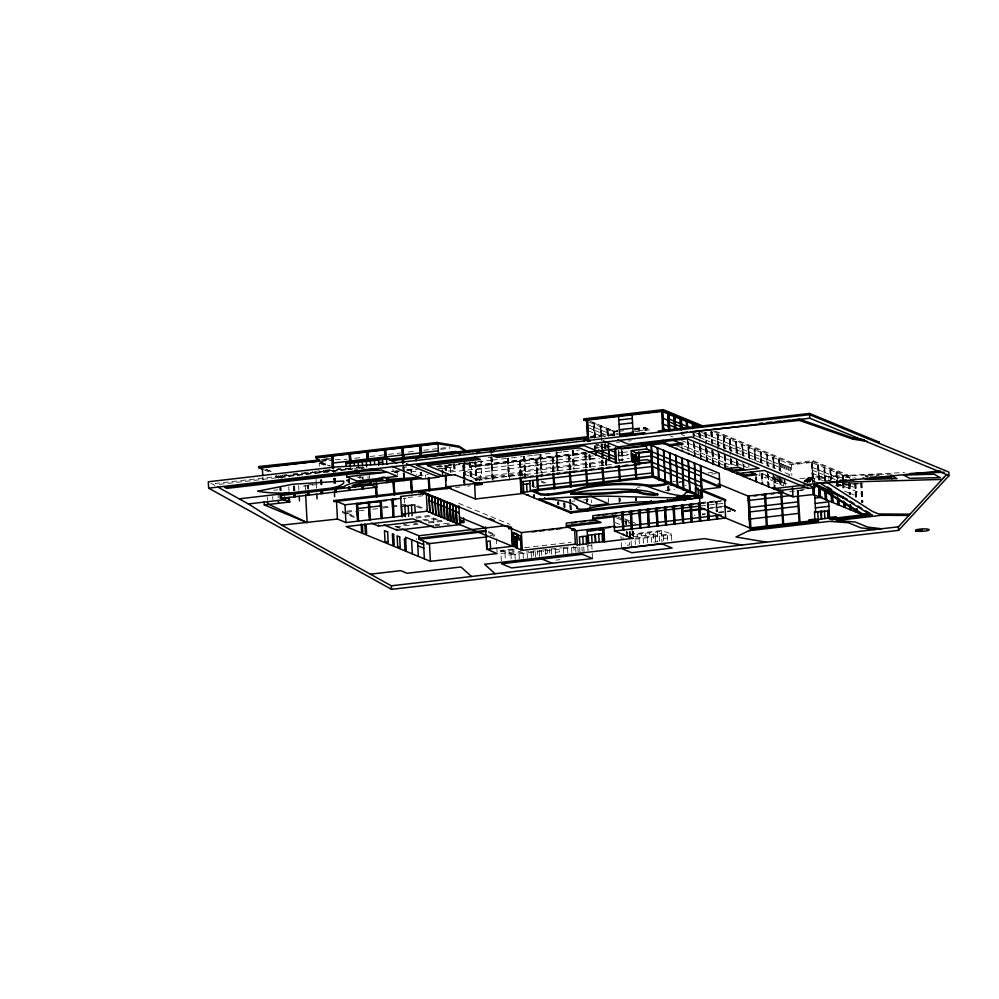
<?xml version="1.0" encoding="UTF-8"?>
<svg xmlns="http://www.w3.org/2000/svg" width="999" height="999" viewBox="0 0 999 999"><rect width="100%" height="100%" fill="white"/><g stroke="black" fill="none" stroke-linecap="round" stroke-linejoin="round"><path stroke-width="0.75" stroke-dasharray="5 3.75" d="M865.596 475.312L867.494 476.098L867.469 477.347L865.571 476.56L865.596 475.312L878.645 474.825M809.128 482.392L814.173 477.023L904.545 472.515M685.302 485.289L686.463 485.152M321.353 459.802L330.369 458.753M321.416 460.876L328.921 460.002M320.654 461.501L331.443 460.239M335.252 459.815L347.115 459.203M354.72 458.279L362.45 457.417M370.055 456.493L387 454.557M388.474 454.345L400.811 452.947M408.416 452.023L416.158 451.161M423.763 450.249L439.173 448.489M440.634 448.276L449.912 447.24M440.734 449.35L449.937 448.276M592.057 422.352L612.949 430.956L617.582 430.419M634.527 428.446L643.768 427.372L646.877 428.646L646.927 429.707L631.518 431.506M613.773 435.814L613.536 431.256L614.373 431.156L614.61 435.764L608.204 433.129M613.536 431.256L617.769 430.931M634.727 428.958L645.504 427.697L650.636 429.82L641.395 430.894M589.335 422.265L613.011 432.018L617.632 431.481M619.168 431.306L623.801 430.756M634.577 429.508L643.831 428.434L646.927 429.707M634.552 430.082L646.877 428.646M590.334 436.388L618.194 433.154M635.239 431.605L639.86 431.068M590.384 437.462L618.256 434.215M589.123 438.136L593.743 437.599M595.279 437.425L605.369 436.251L604.52 436.351M608.453 435.889L616.146 434.99M278.709 478.146L275.886 476.985L275.836 475.924L280.482 475.387M282.03 475.212L291.308 474.125M292.857 473.951L302.148 472.864M303.696 472.689L312.974 471.603M314.523 471.428L323.813 470.342M325.362 470.167L331.556 469.443M337.737 468.718L340.834 468.369M275.886 476.985L350.174 468.344M356.368 467.632L362.25 467.033M279.608 477.097L353.097 468.543M354.558 468.369L362.337 467.47M359.003 468.294L364.385 467.669M403.858 467.307L406.793 466.97M488.086 457.392L491.171 457.03L492.37 479.982M595.666 444.867L598.751 444.518M616.545 442.445L619.617 442.082M628.171 441.083L631.256 440.734M391.308 471.503L397.44 470.791M406.655 469.717L412.787 469.006M437.337 466.146L440.409 465.796M448.076 464.897L451.148 464.535M458.816 463.648L461.888 463.286M469.555 462.4L472.627 462.038M478.771 461.326L481.83 460.976L481.855 462.013L438.898 467.02M400.237 470.729L392.807 471.753M407.567 469.88L413.424 469.193M436.875 466.458L442.732 465.784M447.827 465.284L456.655 464.26M458.129 464.085L468.431 462.887M469.105 462.712L477.897 461.688M478.209 461.75L491.333 460.214M492.182 460.127L499.887 459.228M501.423 459.041L507.579 458.329L508.541 476.56M511.513 457.867L522.29 456.618M532.38 455.444L524.675 456.343L525.799 477.622M533.916 455.269L540.084 454.545L541.046 472.789M550.174 453.371L540.921 454.445L542.045 475.724M561.8 452.023L557.18 452.559L558.129 470.791M563.336 451.848L572.589 450.761L573.538 469.006M576.51 450.312L579.582 449.95M594.293 448.239L605.082 446.99M605.918 446.89L610.551 446.353M718.868 446.478L717.919 434.19L717.07 434.29L717.869 449.538M394.393 472.19L399.001 471.653M406.668 470.766L417.407 469.518M718.231 434.315L717.394 434.415L717.944 445.054L723.788 447.465M394.78 472.44L396.915 472.19M410.914 471.903L416.546 471.253L416.733 474.8M438.074 468.743L454.533 466.833M357.043 476.823L359.752 477.934L364.897 477.422M346.528 480.007L349.6 479.645M450.636 472.277L450.412 468.019L442.332 468.968L436.788 466.683M586.276 452.222L472.327 465.484L472.39 466.545L586.326 453.284M308.204 485.002L312.762 484.465M346.141 480.581L349.175 480.232M585.751 452.822L471.378 466.133L471.99 477.797M725.037 449.013L724.075 436.725L723.239 436.825L724.038 452.072M521.266 475.786L520.467 460.589L519.305 460.551L520.104 475.749M536.475 473.838L535.689 458.641L536.85 458.678L537.637 473.876M552.859 471.94L552.06 456.743L553.221 456.768L554.02 471.978M569.23 470.029L568.431 454.832L569.592 454.87L570.392 470.067M585.601 468.131L584.802 452.934L585.963 452.959L586.763 468.156M724.4 436.863L723.551 436.963L724.113 447.589L729.957 450M303.484 486.088L317.345 484.478M346.578 481.068L349.662 480.719M476.173 466.62L491.583 464.835M492.42 464.735L507.829 462.937M508.666 462.837L524.075 461.051M524.925 460.951L540.322 459.153M541.171 459.065L556.58 457.267M557.417 457.167L572.827 455.382M573.663 455.282L587.537 453.671M273.738 490.297L277.809 489.822M448.464 471.103L454.72 470.379M731.193 451.56L730.244 439.26L729.395 439.36L730.194 454.607M418.194 475.774L428.446 474.575M450.424 472.028L481.206 468.444M730.556 439.398L729.707 439.498L730.269 450.137L736.113 452.535L735.551 441.908L736.4 441.808L737.274 452.572M476.323 469.455L491.72 467.669M492.569 467.569L507.979 465.771M508.816 465.684L524.225 463.886M525.062 463.786L540.471 462M541.321 461.9L556.73 460.102M557.567 460.002L572.976 458.216M573.813 458.116L589.223 456.318M590.059 456.231L593.144 455.869M618.643 452.897L621.728 452.547M622.564 452.447L628.721 451.723M519.992 466.895L596.403 458.004M618.094 455.482L628.945 454.22M735.876 442.033L736.713 441.933M476.486 472.652L491.895 470.854M492.732 470.754L508.141 468.968M508.991 468.868L524.388 467.082M525.237 466.983L540.646 465.184M541.483 465.084L556.893 463.299M557.729 463.199L573.139 461.401M573.988 461.313L589.385 459.515M590.234 459.415L599.475 458.341M618.806 456.093L621.89 455.731M622.727 455.631L628.895 454.92M743.431 455.107L742.557 444.343L741.72 444.443L742.282 455.082M742.032 444.567L742.881 444.468M519.867 471.191L607.479 461.001M618.319 459.74L629.17 458.479M476.723 477.26L492.132 475.474M492.982 475.374L508.379 473.576M509.228 473.476L524.637 471.69M525.474 471.59L540.884 469.792M541.72 469.692L557.13 467.907M557.979 467.807L573.376 466.021M574.225 465.921L589.635 464.123M590.471 464.023L605.881 462.237M619.043 460.701L622.127 460.339L621.578 449.7M749.6 457.642L749.038 447.015L747.876 446.978L748.438 457.617L742.594 455.207L741.882 444.505M473.613 479.07L522.689 473.364L528.409 475.711M748.201 447.102L749.038 447.015M475.212 479.957L522.752 474.425L525.611 475.599M476.873 480.094L492.282 478.309M493.131 478.209L508.528 476.411M509.378 476.311L524.787 474.525M525.624 474.425L541.033 472.639M541.87 472.539L555.744 470.916M558.129 470.641L573.526 468.856M574.375 468.756L589.785 466.958M590.621 466.858L606.031 465.072M606.868 464.972L611.5 464.435M755.756 460.189L754.882 449.413L754.045 449.513L754.595 460.152M754.357 449.65L755.207 449.55M455.656 487.462L460.064 486.95M467.382 486.101L470.317 485.764M761.925 462.724L761.051 451.96L760.202 452.048L760.913 462.762M761.363 452.085L760.526 452.185L761.076 462.824L766.92 465.234M768.156 466.783L767.207 454.495L766.37 454.595L767.082 465.297M767.519 454.62L766.683 454.72L767.244 465.359L773.089 467.769M408.366 497.44L412.712 496.94M418.506 496.266L422.852 495.754M403.346 498.576L406.431 498.226M774.237 467.794L773.688 457.155L772.527 457.13L773.238 467.832M780.406 470.342L779.532 459.565L778.683 459.665L779.245 470.304L773.401 467.894L772.839 457.255M779.844 459.702L779.008 459.802L779.557 470.429L791.52 475.362L788.823 475.674M354.208 517.494L342.682 512.749L342.632 511.675L354.97 510.239M382.767 507.005L390.484 506.106M392.02 505.931L399.75 505.032M401.286 504.857L405.919 504.32M346.89 512.25L357.517 511.013M359.041 510.839L366.621 509.952M372.689 509.253L381.793 508.191M383.316 508.016L400.012 506.068M708.004 472.927L712.449 472.415M715.109 431.019L792.906 463.049L813.061 460.714L856.093 478.434M713.723 431.481L792.956 464.123L813.124 461.775L853.283 478.309M711.775 474.1L716.221 473.576M711.862 444.043L711.226 431.88L791.27 464.847L812.287 462.4L813.636 482.292M812.599 462.537L811.75 462.637L812.786 482.392M672.752 481.568L675.824 481.206M819.555 480.269L818.443 464.947L817.594 465.047L818.393 480.294L812.549 477.884M818.755 465.072L817.919 465.172L818.718 480.419M678.958 481.918L682.03 481.555M637.412 487.287L640.234 486.963M678.633 482.492L681.455 482.167M825.636 481.293L824.6 467.482L823.763 467.582L824.475 481.293M824.924 467.607L824.075 467.707L824.799 481.418M415.709 517.107L429.595 515.496M416.258 518.119L432.954 516.171M831.555 479.27L831.081 470.154L829.919 470.117L830.419 479.695M831.081 470.154L830.244 470.242L830.793 480.881M572.252 501.286L575.074 500.961M583.541 499.975L590.034 499.225M665.421 490.447L674.725 489.36M422.452 519.892L436.113 518.306M837.724 481.805L837.249 472.689L836.088 472.652L836.887 487.899M424.026 520.779L439.21 519.005M837.249 472.689L836.4 472.789L836.875 481.905M403.334 524.85L406.418 524.487M414.135 523.588L417.22 523.239M428.034 521.977L441.92 520.354M772.976 474.05L773.376 481.855L783.016 480.656M799.799 478.696L814.173 477.023L893.131 474.113M807.08 478.184C822.839 477.447 807.429 476.436 806.755 479.095L813.461 477.784L806.717 478.558M804.607 480.819L812.075 479.807L805.669 479.682L813.136 478.683L806.393 479.47L813.81 477.397M418.069 524.2L394.118 526.997L394.068 525.924L399.575 528.196M428.683 522.964L443.868 521.203M843.718 481.306L843.094 475.099L842.244 475.187L842.569 481.268M843.406 475.224L842.557 475.324L842.881 481.406M805.669 479.682L812.761 478.533M804.957 480.444L811.725 480.182L804.982 480.969L805.306 480.069L812.786 479.058M804.257 481.193L811.725 480.182M805.981 481.193L811.375 480.556M803.895 481.568L810.988 480.407M434.89 524.75L448.551 523.151M804.282 481.718L811.026 480.931M803.933 482.092L810.639 480.781M805.893 482.005L810.289 481.156L814.472 482.879L814.173 477.023M807.617 482.005L810.314 481.693M434.94 525.811L439.498 525.274M447.09 524.4L450.124 524.05M848.401 477.734L849.562 477.759L811.438 462.5L812.474 482.255M835.489 485.377L853.945 483.229M800.037 490.034L804.345 489.535M836.937 485.739L858.029 483.291M789.422 491.808L806.33 489.835M837.087 486.263L863.223 483.216M701.048 502.559L717.969 500.586M699.063 503.321L721.852 500.674M707.492 508.291L707.18 502.385L708.341 502.41L708.653 508.316M716.271 511.725L715.734 501.386L716.895 501.423L717.432 511.763M701.111 503.621L721.103 501.298M700.636 505.993L723.426 503.346M723.576 506.181L707.904 508.004L707.604 502.335M707.941 508.716L725.037 506.73M489.997 535.476L496.178 534.765L496.228 535.826L493.194 536.176M625.299 521.553L626.448 521.578L626.598 524.425M626.448 521.578L625.611 521.678L625.761 524.512M702.185 514.023L705.182 513.686M718.668 512.112L730.644 510.714M628.508 522.877L629.358 522.777M628.821 523.001L629.67 522.902M702.222 514.735L705.219 514.385M718.706 512.824L730.681 511.426M629.857 534.203L661.313 530.544L671.415 533.841L671.89 542.882M629.008 535.202L661.363 531.431M501.323 560.826L500.786 550.461L514.26 548.901M524.75 547.677L571.191 542.27M500.836 551.348L517.007 549.475M623.726 537.949L621.028 538.261L620.916 536.138M633.154 536.85L661.475 533.566M500.936 553.483L521.166 551.123M635.464 538.024L671.415 533.841M500.786 550.461L510.889 553.758L528.858 551.66M530.357 551.498L540.846 550.274M542.345 550.099L561.813 547.827M563.311 547.664L569.305 546.965M635.064 539.135L671.465 534.902M510.939 554.82L579.695 546.828L580.044 553.471M591.82 545.417L583.741 546.353L584.09 552.996M663.523 538.498L667.557 538.036M555.569 552.31L559.615 551.835L559.465 549.175M555.968 560.102L560.014 559.64M350.025 468.369L215.197 483.466L217.732 484.515L346.416 469.792M347.952 469.705L352.56 469.418M876.198 475.774L879.095 475.661M865.571 476.56L868.468 476.448M824.962 480.794L831.043 480.569M325.974 458.279L330.382 459.003M324.113 459.028L329.97 460.002M850.236 478.221L847.801 477.21L817.344 478.334L823.438 480.844M812 467.245L817.844 469.655M818.156 469.78L824 472.19M824.325 472.315L830.169 474.725M830.481 474.862L836.325 477.26M836.638 477.397L838.985 478.359M848.963 482.467L854.807 484.877M812.15 470.079L817.994 472.49M818.306 472.614L824.15 475.024M824.462 475.162L830.319 477.559M830.631 477.697L836.475 480.107M844.118 483.254L848.8 485.177M849.113 485.302L854.957 487.712M773.688 457.155L773.925 467.669M812 473.139L830.481 480.756M836.638 483.291L861.6 493.568M849.2 492.982L843.356 490.571L842.956 482.767M849.525 493.106L855.369 495.516M701.485 432.38L704.994 433.828M705.306 433.953L711.151 436.363M711.475 436.488L717.319 438.898M717.632 439.023L723.476 441.433M723.788 441.57L729.632 443.968M729.957 444.105L735.801 446.516M736.113 446.64L741.957 449.051M742.282 449.175L748.126 451.585M748.438 451.723L754.282 454.12M754.595 454.258L760.439 456.668M760.763 456.793L766.608 459.203M766.92 459.328L772.764 461.738M773.089 461.863L778.933 464.273M812.699 480.719L817.382 482.642M694.305 432.192L698.975 434.128M699.3 434.253L705.144 436.663M705.456 436.788L711.3 439.198M711.625 439.323L717.469 441.733M717.781 441.87L723.626 444.268M723.938 444.405L729.782 446.815M730.107 446.94L735.951 449.35M736.263 449.475L742.107 451.885M742.432 452.023L748.276 454.42M748.588 454.557L754.432 456.968M754.745 457.092L760.589 459.503M760.913 459.627L766.757 462.038M767.07 462.162L772.914 464.572M773.238 464.71L779.083 467.107M693.306 434.902L699.15 437.312M699.462 437.45L704.145 439.373M705.619 439.985L710.301 441.908M711.788 442.52L717.632 444.93M741.108 454.595L736.438 452.672L735.714 441.97M753.433 459.677L748.75 457.742L748.039 447.04M760.763 462.687L754.919 460.289L754.195 449.575M681.218 434.44L684.727 435.889M670.379 435.876L672.727 436.838M681.543 440.472L687.387 442.882M687.699 443.007L693.543 445.417M693.855 445.542L699.7 447.952M700.024 448.089L705.868 450.487M706.181 450.624L712.025 453.022M712.349 453.159L718.194 455.569M718.506 455.694L724.35 458.104M724.662 458.229L730.506 460.639M730.831 460.776L736.675 463.174M736.987 463.311L742.831 465.721L742.669 462.525M743.156 465.846L747.539 467.657M767.482 475.861L761.638 473.464L762.112 482.579M767.794 475.999L773.638 478.409M773.963 478.533L788.248 484.415M736.488 465.884L731.293 463.736L731.43 466.333M758.541 474.962L760.002 475.561L759.852 472.727M773.376 481.855L783.453 486.001L783.041 478.209M684.115 446.041L687.624 447.49M687.936 447.614L693.781 450.025M694.105 450.149L699.949 452.559M700.262 452.697L706.106 455.094M706.418 455.232L712.275 457.642M712.587 457.767L718.431 460.177M718.743 460.302L724.587 462.712M724.912 462.849L730.756 465.247L730.344 457.455M676.935 445.866L681.605 447.789M681.93 447.914L687.774 450.324M688.086 450.449L693.93 452.859M694.255 452.997L700.099 455.394M700.411 455.532L706.256 457.942M706.568 458.066L712.412 460.477M712.737 460.601L718.581 463.012M718.893 463.136L724.737 465.546M725.062 465.684L728.558 467.12M589.422 420.879L614.697 431.281L614.934 435.839M588.036 424.812L594.442 427.46M594.755 427.584L601.161 430.219M601.485 430.357L607.892 432.992M588.186 427.659L594.592 430.294M594.904 430.419L601.311 433.067M601.635 433.191L608.041 435.826M588.349 430.844L594.755 433.479M595.079 433.616L601.485 436.251M591.158 436.513L594.992 438.099M603.471 444.355L608.591 446.466M602.035 446.89L595.629 444.255L595.879 448.863M602.36 447.028L604.919 448.076M716.895 501.423L717.12 511.625M708.341 502.41L708.341 508.191M569.592 454.87L570.154 471.453M553.221 456.768L553.696 471.84M536.85 458.678L537.4 475.262M520.467 460.589L520.954 475.649M541.271 481.006L546.99 483.366M541.333 482.08L544.193 483.254M520.054 474.737L522.889 475.899M624.687 518.831L631.568 521.665M632.941 522.24L635.701 523.364M617.869 517.07L623.364 519.33M624.75 519.905L628.87 521.603M616.595 517.969L620.816 519.705M622.215 520.279L629.233 523.176M531.73 485.789L535.976 487.537M615.334 522.652L619.655 524.425M463.761 462.075L475.774 467.02M464.26 463.199L472.39 466.545M626.173 532.317L628.096 533.116M629.382 533.641L632.28 534.84M464.21 470.591L476.211 475.536M444.942 465.759L450.412 468.019M464.398 474.138L476.398 479.083L475.512 462.062M458.716 503.334L509.865 524.4M364.235 468.256L361.488 467.569M348.688 469.055L347.839 469.155M363.461 478.034L362.437 477.622L362.5 478.683M320.966 461.963L330.419 465.859M319.118 461.675L329.633 466.009M488.349 531.53L496.178 534.765M320.866 462.774L327.759 465.621M321.029 463.024L327.772 465.809M488.399 532.604L496.228 535.826M319.543 463.274L325.062 465.546M334.19 470.741L335.04 470.641L335.227 474.363M417.757 505.931L426.261 509.44M416.396 506.418L423.489 509.328M324.687 470.005L329.945 472.177M323.439 470.529L327.372 472.152M321.391 472.227L320.542 472.327M333.816 478.858L333.291 479.083M307.742 473.826L306.893 473.913M294.093 475.412L293.244 475.512M266.633 469.48L272.34 471.828M282.33 475.949L285.19 477.122M265.584 469.43L271.191 471.74M281.006 475.786L283.803 476.935M264.236 469.917L269.842 472.227M278.259 475.699L282.467 477.422M280.444 476.998L279.283 476.96L282.13 478.134M275.836 475.924L281.468 478.246M396.815 526.673L400.949 528.384M346.815 513.024L354.021 515.984M342.632 511.675L354.146 516.421M210.989 483.254L215.01 485.489M481.855 462.013L480.831 461.351L481.83 480.357M348.339 468.106L350.849 469.73M861.887 482.842L862.924 502.597M861.575 482.704L862.612 502.46M861.051 482.942L862.087 502.697M860.726 482.804L861.762 502.559M855.893 483.341L856.767 500.062M855.569 483.204L856.368 498.401M855.044 483.441L855.843 498.638M854.732 483.304L855.519 498.501M849.887 483.841L850.449 494.48M849.562 483.716L850.124 494.355M849.038 483.941L849.6 494.58M848.725 483.803L849.287 494.443M843.805 482.829L844.205 490.422M843.094 475.099L843.406 481.168M843.481 482.692L843.88 490.297M842.644 482.792L843.044 490.447M837.799 483.329L837.961 486.363M836.925 472.552L837.724 487.749M836.962 483.429L837.125 486.501M830.768 470.017L831.243 479.133M824.6 467.482L825.324 481.156M818.443 464.947L819.242 480.144M813.061 460.714L813.124 461.775M812.287 462.4L813.311 482.167M807.454 478.346L807.729 483.666M798.326 490.397L798.563 494.955M798.014 490.272L798.251 494.83M797.489 490.497L797.726 495.054M797.165 490.372L797.414 494.93M792.906 463.049L792.956 464.123M791.27 464.847L791.832 475.487M784.989 480.282L785.264 485.477M784.29 478.721L784.627 485.214M781.805 477.697L782.217 485.489M780.881 479.458L781.206 485.539M779.532 459.565L780.082 470.204M780.556 477.185L780.881 485.402M780.044 479.557L780.356 485.626M778.845 459.727L779.407 470.367M779.882 479.483L780.381 489.06M779.632 477.747L780.044 485.502M779.32 476.673L779.732 484.465M778.571 476.361L778.983 484.165M777.334 475.849L777.746 483.653M776.086 475.337L776.498 483.141M774.987 477.435L775.261 482.629M774.725 476.923L775.199 486.038M774.4 476.785L775.037 488.948M773.875 477.01L774.362 486.138M773.601 474.313L774.2 489.048M772.177 477.797L772.327 480.644L769.405 479.433L769.255 476.598M768.556 474.375L769.118 485.014M767.207 454.495L767.769 465.134M768.243 474.25L768.88 486.413M767.632 472.802L768.268 485.114M767.307 472.677L768.031 486.501M766.021 475.262L766.171 478.096L763.248 476.898L763.099 474.063M762.474 473.364L762.961 482.48M761.051 451.96L761.6 462.587M762.162 473.226L762.724 483.866M761.313 473.326L761.875 483.966M756.63 476.898L756.792 479.945M754.882 449.413L755.444 460.052M756.318 476.773L756.555 481.331M755.631 476.935L756.031 481.555M755.481 476.873L755.719 481.431M748.726 446.878L749.362 459.041M748.825 465.059L748.938 467.195M743.918 464.223L744.068 467.27M742.557 444.343L743.194 456.506M743.593 464.098L743.756 467.132M742.919 464.26L743.231 467.37M737.749 461.688L737.986 466.246M736.4 441.808L737.037 453.958M737.437 461.563L737.674 466.121M736.675 460.202L737.15 466.346M736.5 459.99L736.837 466.221M731.593 459.153L731.905 465.234M730.244 439.26L730.881 451.423M731.268 459.028L731.593 465.097M730.744 459.253L731.068 465.334M729.557 439.435L730.107 450.062M730.594 459.19L730.906 465.259M725.349 455.094L725.911 465.734M724.075 436.725L724.712 448.888M725.112 456.481L725.749 468.643M724.5 455.044L725.224 468.868M723.388 436.888L724.025 449.051M724.35 455.132L724.912 465.771M724.188 454.907L724.912 468.743M719.268 454.083L719.829 464.722M717.919 434.19L718.556 446.353M718.955 453.946L719.592 466.108M718.343 452.51L719.068 466.333M717.232 434.353L717.869 446.516M718.269 454.108L718.743 463.224M718.019 452.372L718.743 466.208M716.146 501.336L716.695 511.625M716.046 501.51L716.595 511.863M712.075 431.78L712.712 443.943M713.111 451.536L713.661 462.175M711.75 431.655L712.387 443.806M712.786 451.411L713.423 463.573M712.175 449.962L712.899 463.798M711.076 431.818L711.625 442.457M712.1 451.573L712.587 460.689M710.913 431.755L711.475 442.395M711.862 449.837L712.587 463.661M706.068 432.28L706.543 441.408M706.942 449.001L707.504 459.64M705.756 432.155L706.231 441.271M706.63 448.876L707.267 461.026M705.232 432.38L705.868 444.592M706.018 447.427L706.743 461.263M705.069 432.317L705.469 439.922M705.943 449.038L706.418 458.154M704.907 432.255L705.306 439.847M705.694 447.302L706.418 461.126M707.504 502.509L707.816 508.416M700.062 432.792L700.386 438.861M700.786 446.466L701.335 457.105M699.75 432.654L700.074 438.736M700.461 446.328L701.023 456.968M699.15 431.418L699.537 438.961M699.849 444.892L700.574 458.716M699.063 432.817L699.387 438.898M699.787 446.503L700.262 455.619M698.913 432.754L699.387 441.92M699.537 444.755L700.099 455.556M694.068 433.291L694.23 436.326M694.617 443.931L695.179 454.57M693.743 433.154L693.905 436.201M694.305 443.793L694.867 454.433M693.131 431.718L693.543 439.523M693.693 442.357L694.417 456.181M693.069 433.316L693.219 436.363M693.381 442.22L694.105 453.084M694.692 514.897L694.73 515.609M688.461 441.396L688.935 450.512M688.224 442.782L688.623 450.374M687.537 439.81L688.099 450.611M687.212 439.685L687.936 450.537M681.78 445.079L682.092 451.111M668.831 485.114L669.13 491.033M668.581 486.463L668.818 490.896M668.056 486.688L668.294 491.121M667.744 486.563L667.969 490.996M667.419 535.377L667.707 540.696M663.373 535.839L663.723 542.494M661.313 530.544L661.937 542.37M659.328 536.313L659.752 544.293M657.317 531.905L657.829 541.658L653.783 542.12L653.271 532.38M655.294 536.788L655.706 544.767M645.504 427.697L645.666 430.744M651.248 537.25L651.66 545.229M643.768 427.372L643.831 428.434M649.225 532.842L649.338 534.977M647.202 537.724L647.614 545.704M645.179 533.316L645.292 535.439M643.156 538.199L643.581 546.178M641.133 533.791L641.246 535.914M639.11 538.661L639.385 543.98M636.538 497.789L636.7 500.749M636.226 497.664L636.375 500.611M635.701 497.889L635.851 500.849M635.376 497.764L635.539 500.711M637.087 534.253L637.2 536.388M635.139 540.471L635.352 544.455M633.254 531.318L633.553 537M632.941 531.193L633.241 536.863M632.417 531.418L632.642 535.676M631.88 527.147L632.317 535.551M631.093 540.934L631.368 546.253M630.119 531.418L630.406 537.087M629.795 531.281L630.094 536.962M629.27 531.518L629.495 535.776M629.382 542.469L629.52 544.954L625.474 545.417L625.337 542.932M626.972 531.505L627.197 535.764M622.489 451.073L622.976 460.252M626.136 521.453L626.286 524.288M626.66 531.381L626.885 535.639M622.177 450.949L622.652 460.064M622.077 451.123L622.552 460.239M621.328 451.048L621.815 460.164M618.793 450.674L619.355 461.313M618.481 450.549L619.03 461.176M618.106 453.808L618.506 461.413M620.092 498.214L620.242 501.173M619.78 498.089L619.929 501.048M619.243 498.314L619.405 501.273M618.93 498.189L619.168 502.622M621.253 542.669L621.49 547.077M613.848 431.381L614.085 435.939M612.949 430.956L613.011 432.018M608.366 436.113L607.966 428.521L607.13 428.608L607.517 436.213M608.766 443.768L609.028 448.726M608.041 435.989L607.654 428.384L606.805 428.484L607.205 436.076M608.528 445.104L608.703 448.601M607.916 443.806L608.154 448.376M607.679 445.204L607.842 448.239M605.756 443.693L606.168 451.498M606.48 457.53L606.88 465.122M605.344 443.893L605.581 448.451M606.318 460.439L606.718 468.032M608.279 498.039L608.503 502.297M604.919 443.943L605.319 451.598M605.794 460.664L606.043 465.222M604.607 443.818L604.845 448.376M605.481 460.539L605.719 465.097M601.798 436.388L601.236 425.749L600.399 425.849L600.961 436.488M602.185 443.831L602.597 451.635M601.723 440.859L600.923 425.611L600.087 425.711L600.636 436.351M601.885 443.856L602.285 451.498M602.822 460.177L603.209 467.782M602.497 460.052L602.822 466.121M601.348 444.08L601.598 448.638M601.036 443.956L601.273 448.514M601.972 460.277L602.297 466.358M601.66 460.139L601.972 466.221M596.865 443.956L597.09 448.214M595.229 436.688L594.517 422.977L593.668 423.077L594.393 436.75M594.917 436.563L594.193 422.852L593.356 422.939L594.155 438.136M595.392 445.641L595.554 448.738M594.867 445.866L595.029 448.913M594.555 445.741L594.705 448.776M589.997 454.857L590.634 467.02M589.672 454.732L590.309 466.883M589.572 454.907L590.209 467.07M589.148 454.957L589.785 467.12M591.433 499.999L591.57 502.834M588.836 454.82L589.472 466.983M591.77 544.343L592.032 549.4M592.245 553.384L592.507 558.528M585.651 452.834L586.45 468.032M585.127 453.059L585.913 468.256M587.112 497.602L587.35 502.035M586.875 498.938L587.025 501.898M586.351 499.175L586.575 503.608M587.787 545.879L588.199 553.858M581.98 547.002L582.217 551.411M573.426 450.674L574.388 468.906M573.114 450.537L573.963 468.956M577.922 547.115L578.184 552.16M572.265 450.636L573.226 468.868M575.649 547.29L575.923 552.609M573.801 546.291L574.013 550.149M568.743 454.97L569.542 470.167M570.741 499.5L570.966 503.933M571.053 505.407L571.278 509.84M570.417 499.375L570.654 503.808M570.729 505.282L570.966 509.715M570.054 502.559L570.441 510.064M569.58 499.475L569.805 503.908M569.892 505.382L570.117 509.815M571.603 547.764L571.952 554.408M567.557 548.239L567.907 554.882M564.885 502.872L565.122 507.305M564.572 502.747L564.797 507.18M564.048 502.972L564.273 507.405M563.723 502.847L563.96 507.28M563.511 548.701L563.861 555.357M556.855 452.435L557.817 470.666M556.755 452.609L557.717 470.841M556.168 449.463L557.292 470.891M558.803 501.81L558.953 504.77M556.018 452.522L556.967 470.766M558.491 501.685L558.641 504.645M557.954 501.91L558.116 504.87M557.642 501.785L557.792 504.732M552.372 456.868L553.171 472.065M555.432 549.65L555.706 554.969M551.323 549.05L551.735 556.768M549.537 549.113L549.737 552.971M547.34 550.586L547.477 553.246L543.431 553.721L543.294 551.061M540.609 454.32L541.458 472.739M545.491 549.587L545.829 555.931M539.772 454.42L540.721 472.652M541.458 550.249L541.77 556.118M536.001 458.778L536.8 473.976M539.248 551.523L539.597 558.179M537.412 550.536L537.612 554.383M533.616 481.318L534.003 488.711M534.315 494.617L534.465 497.577M533.379 482.667L533.678 488.573M533.99 494.493L534.153 497.44M532.767 481.418L533.154 488.811M533.466 494.717L533.628 497.677M532.455 481.293L532.842 488.673M535.202 551.997L535.626 559.977M533.366 550.998L533.691 557.342M531.156 552.472L531.505 559.115M524.363 456.206L525.399 475.961M524.25 456.393L525.287 476.148M523.838 456.443L524.875 476.198M523.513 456.306L524.55 476.061M527.122 552.934L527.46 559.59M522.689 473.364L522.752 474.425M519.655 460.514L520.429 475.874M523.076 553.409L523.488 561.388M519.03 553.883L519.38 560.526M514.985 554.345L515.334 561.001M508.429 458.229L509.54 479.508M508.116 458.104L509.065 476.336M512.962 549.937L513.074 552.072M508.004 458.279L508.966 476.523M507.267 458.204L508.229 476.436M510.889 553.758L511.288 561.475M508.916 550.412L509.303 557.679M504.982 553.009L505.257 558.154M492.007 456.93L493.219 479.882M496.391 538.773L496.778 546.166M496.853 547.639L497.09 552.072M491.708 456.955L492.794 479.932M490.859 457.055L492.057 479.845M480.581 480.207L480.307 475.012L479.033 474.488L479.383 480.994M475.924 462.013L476.885 480.244M475.611 461.888L476.573 480.119M475.087 462.112L476.048 480.344M474.775 461.975L475.724 480.219M470.666 462.599L471.466 477.797M470.354 462.462L471.141 477.659M469.817 462.699L470.616 477.897M469.505 462.562L470.304 477.759M464.66 463.099L465.297 475.249M464.348 462.962L464.985 475.124M464.785 478.846L463.673 463.349L464.473 478.708M464.872 480.382L465.109 484.99M463.823 463.199L464.622 478.396M464.56 480.244L464.797 484.865M463.499 463.061L464.135 475.224M463.249 463.399L463.936 476.448M464.011 477.934L464.323 483.891M463.948 478.946L462.824 463.449L463.636 478.808M464.023 480.482L464.348 486.625M463.711 480.344L463.873 483.416M454.807 463.948L455.207 471.54M454.483 463.811L454.882 471.416M453.958 464.036L454.358 471.64M453.646 463.911L454.046 471.503M446.403 465.522L446.64 470.129M446.078 465.397L446.403 471.54M445.666 465.447L446.029 472.527M445.242 465.484L445.479 470.104M444.88 465.621L445.117 470.179M433.628 517.669L434.003 524.762M425.337 474.825L425.474 477.422M421.253 472.003L421.453 475.911M420.954 472.302L421.116 475.337M420.429 472.527L420.591 475.574M420.117 472.402L420.279 475.437M416.271 538.536L416.333 539.61M411.388 472.689L410.914 469.48L411.076 472.552M403.996 466.795L404.233 471.353M404.308 472.877L404.558 477.435M403.683 466.67L403.821 471.628M403.996 472.739L404.133 477.559M403.146 466.895L403.396 471.453M403.471 472.977L403.708 477.534M402.834 466.758L403.072 471.328M403.159 472.839L403.396 477.397M404.258 497.939L404.57 503.846M397.09 470.442L397.315 474.85M392.944 469.08L393.082 471.653M369.305 475.249L369.468 478.296M367.982 476.323L368.119 478.921M362.812 476.573L363.049 481.118M361.913 467.52L362.1 471.241M360.726 475.412L360.851 477.897M359.615 475.449L359.752 477.934M349.238 479.695L349.4 482.729M348.926 479.57L349.088 482.604M348.077 479.657L348.239 482.704M335.439 478.246L335.751 484.328M335.115 478.109L335.439 484.19M334.59 478.346L334.915 484.415M334.278 478.209L334.677 485.814M333.329 469.642L333.491 472.714M333.678 478.533L334.078 486.126M321.79 479.832L322.19 487.425M321.466 479.695L321.865 487.3M320.941 479.932L321.341 487.524M320.629 479.795L321.029 487.4M319.193 463.211L319.355 466.296M316.021 479.058L316.258 483.616M316.333 485.139L316.496 488.174M308.379 485.976L308.541 489.023M308.067 485.851L308.216 488.886M307.217 485.951L307.38 488.986M305.17 485.352L305.419 490.01M298.676 485.664L298.913 490.222M294.655 486.051L294.892 490.609M294.33 485.914L294.568 490.472M293.806 486.151L294.043 490.709M293.494 486.014L293.731 490.571M288.761 486.813L288.998 491.371M281.006 487.637L281.156 490.671M280.682 487.5L280.844 490.546M280.157 487.737L280.319 490.771M279.845 487.599L280.007 490.646M277.959 492.857L278.284 498.938M272.702 496.528L272.864 499.575M267.282 497.165L267.445 500.199M262.837 477.023L262.999 480.132M781.418 463.798L780.144 463.274L780.406 468.244L781.68 468.768L781.418 463.798M783.641 464.71L782.367 464.185L782.629 469.155L783.89 469.68L783.641 464.71M785.851 465.621L784.59 465.109L784.852 470.067L786.113 470.591L785.851 465.621M788.074 466.545L786.812 466.021L787.062 470.979L788.336 471.503L788.074 466.545M790.296 467.457L789.023 466.933L789.285 471.903L790.559 472.415L790.296 467.457"/><path stroke-width="1.5" d="M867.869 513.686L867.819 512.799M865.846 510.876L868.493 512.512L868.456 513.411L843.281 497.964L843.331 497.065L813.998 483.516L818.393 483.104M813.71 483.816L814.272 494.455L792.944 496.765L663.299 443.369L663.386 442.182M570.541 492.982L570.804 493.181A59.653 10.365 -3 0 1 580.344 493.256A58.342 10.127 -3 0 0 621.353 491.508A15.097 2.622 -3 0 1 639.972 492.057A33.891 5.882 -3 0 0 654.245 494.205L657.08 493.993M942.856 478.596L946.577 474.537M949.05 475.611L898.588 530.357L391.546 589.348L208.641 488.161L208.304 481.768L334.553 467.082L386.201 463.936L809.54 414.672L948.863 472.065L949.05 475.611L809.727 418.219L208.641 488.161M217.695 486.975L248.389 503.946L281.73 525.149L391.358 585.801L898.401 526.81L944.105 477.247M570.704 493.956L570.866 494.255A59.653 10.365 -3 0 1 580.407 494.318A58.342 10.127 -3 0 0 621.415 492.569A15.097 2.622 -3 0 1 640.022 493.131A33.891 5.882 -3 0 0 654.295 495.267L657.804 494.705L653.646 492.932A54.545 9.466 -3 0 0 636.45 489.885A54.658 9.49 -3 0 0 593.618 490.234A35.402 6.144 -3 0 0 570.704 493.956L570.641 492.894M783.353 491.97L748.051 496.078L749.725 527.996L818.456 520.054L818.518 521.291L752.247 529.008L735.963 537L766.47 542.157M696.715 488.961L698.026 488.386L698.363 494.767L694.255 496.553L700.411 496.728L700.074 490.347M537.924 499.438L544.667 498.663A80.956 14.061 -3 0 1 577.035 508.354A6.706 1.161 -3 0 0 583.004 509.215A6.706 1.161 -3 0 0 590.284 507.942A67.17 11.663 -3 0 1 651.248 501.598A29.72 5.157 -3 0 0 667.382 500.561A14.436 2.51 -3 0 0 676.76 497.964L681.593 495.854A26.411 4.583 -3 0 0 685.289 493.144A4.358 0.762 -3 0 1 689.31 492.157M679.345 498.026L684.178 495.929M698.363 494.767L695.779 494.692L691.67 496.478L680.843 496.178M677.497 497.639L688.323 497.939L683.528 500.024C689.098 498.601 694.929 498.613 700.411 496.728M533.216 490.721L540.297 493.631A11.301 1.961 -3 0 0 547.764 494.105A49.638 8.616 -3 0 0 574.775 489.785L583.191 487.35A42.495 7.38 -3 0 1 622.951 483.454L629.732 483.504A42.495 7.38 -3 0 1 646.478 484.94A13.437 2.335 -3 0 0 667.594 482.842M574.825 490.846L583.241 488.411A42.495 7.38 -3 0 1 623.014 484.515L629.795 484.577A42.495 7.38 -3 0 1 646.54 486.014A13.437 2.335 -3 0 0 668.244 483.479L668.194 482.417L652.759 476.061L531.805 490.134L531.855 491.196L540.347 494.705A11.301 1.961 -3 0 0 547.827 495.167A49.638 8.616 -3 0 0 574.825 490.846L574.775 489.785M332.417 487.999L337.312 486.613A47.465 8.242 -3 0 0 343.431 481.006L292.445 484.278L257.655 491.208A47.465 8.242 -3 0 0 282.767 493.094L289.673 492.969M703.583 426.273L663.249 409.652L583.703 418.906L583.766 419.967L586.55 421.116M583.766 419.967L663.299 410.714L702.197 426.735M587.749 441.446L586.625 420.179L662.462 411.351L663.811 431.243M661.937 411.576L662.774 411.488M669.817 430.731L668.618 413.886L667.782 413.986L668.656 430.706M668.943 414.023L661.625 411.451L662.662 431.393M618.831 419.992L632.317 418.431M438.524 453.646L438.012 443.706L316.795 457.817L315.796 457.654L315.709 456.58L436.925 442.47L459.053 446.141L466.695 451.098M315.796 457.654L437.013 443.544L459.14 447.215L465.522 451.373M332.405 468.194L331.755 455.906L332.605 455.806L333.566 468.231M349.825 463.074L349.35 453.858L350.187 453.758L350.986 463.111M367.42 461.038L366.933 451.81L368.094 451.848L368.494 459.528M385.002 458.991L384.515 449.762L385.352 449.675L386.163 459.016M402.659 458.479L402.098 447.727L402.947 447.627L403.821 458.516M420.254 456.431L419.68 445.679L420.529 445.579L421.403 456.468M675.736 428.721L674.787 416.421L673.938 416.521L674.824 430.269M674.263 416.658L675.099 416.558M619.068 424.425L632.554 422.864M262.749 475.474L262.35 467.719L319.68 461.051L319.618 459.977L258.579 466.545L258.629 467.607L262.837 469.343M258.629 467.607L319.68 461.051M681.817 429.732L681.268 419.093L680.107 419.068L680.819 429.77M687.749 427.709L687.112 421.503L686.263 421.603L686.738 427.747M686.588 421.728L687.424 421.628M438.374 450.799L332.867 463.074L333.092 467.332M619.343 429.745L632.829 428.184M396.703 463.024L386.501 457.954L346.066 462.662L346.253 466.383M346.116 463.723L386.563 459.016M388.261 459.378L455.869 451.511L460.052 453.234M693.743 427.21L693.593 424.175L692.432 424.138L692.819 428.758M447.902 452.959L452.547 452.422M455.631 452.06L587.237 436.75M389.86 460.264L455.931 452.572L460.102 454.295M402.672 463.723L402.435 459.165L403.596 459.203L403.758 462.237M457.242 452.947L587.287 437.812M391.084 460.651L454.245 453.309L453.409 453.409M619.58 434.178L633.054 432.617M479.87 452.297L476.823 451.036L415.996 458.116L416.146 460.951M490.621 452.485L490.459 449.45L491.308 449.35L491.783 452.559M590.347 441.271L583.828 438.586L493.681 449.075L493.831 451.91M378.609 462.624L382.654 462.15M463.548 452.747L469.455 452.06M472.415 451.723L494.705 449.125M499.325 448.588L502.41 448.226M507.03 447.689L512.487 447.053M515.571 446.69L520.192 446.153M525.661 445.529L528.746 445.167M533.366 444.63L536.451 444.268M541.908 443.631L546.528 443.094M549.612 442.732L554.233 442.195M559.702 441.558L562.787 441.208M567.407 440.671L571.703 439.997M575.948 439.672L580.569 439.135M585.189 438.598L588.274 438.236M619.655 435.601L644.093 432.754L645.354 433.279L620.916 436.126L619.655 435.601L618.643 416.446M879.207 443.369L879.145 442.132L809.477 413.436L658.428 431.006L658.491 432.255M698.588 426.673L699.75 426.71L669.268 414.597M477.197 458.129L416.371 465.209L442.694 476.048L442.407 470.379M494.043 456.168L584.203 445.679L597.24 451.048M427.347 462.687L427.497 465.522L480.244 459.39L474.612 457.067M346.803 476.848L387.25 472.14L397.39 476.323L356.955 481.019L346.803 476.848L346.665 474.275M589.46 452.122L588.299 452.085L664.447 443.394L663.611 443.494M650.611 445.442L651.46 445.342M641.333 442.894L644.692 444.28L663.224 442.12L669.392 444.655L682.866 443.094M669.767 446.029L670.292 445.804M631.218 450.774L646.628 448.976L651.76 451.086L636.351 452.884L631.218 450.774L631.768 461.413L639.123 464.435L638.586 452.097M390.921 480.731L397.327 479.995M239.161 498.838L344.455 486.588A17.245 2.997 -3 0 1 345.679 485.551L346.578 485.114A37.25 6.469 -3 0 1 364.935 480.931L382.904 479.67L379.108 478.109M356.193 486.201L355.207 486.85L352.36 485.676L370.629 483.553M675.611 448.439L676.773 448.476L675.936 448.576M369.63 481.331L369.78 484.365L370.941 484.403L370.779 481.368M386.513 479.37L386.663 482.405L387.824 482.442L387.662 479.395M421.278 478.384L420.754 478.608M437.325 476.511L438.474 476.548M638.236 453.134L651.473 451.598L719.517 479.62M662.624 450.387L663.461 450.287L665.134 482.205M437.637 476.648L455.357 474.575M662.936 450.512L663.786 450.424L665.459 482.33L664.61 482.43M280.569 495.529L371.953 484.902M681.78 450.974L682.941 451.011L682.092 451.111M280.244 495.204L280.394 498.239L281.556 498.276L281.406 495.229M293.893 493.618L294.043 496.653L295.204 496.69L295.042 493.643M307.542 492.02L307.692 495.067L308.853 495.092L308.691 492.057M321.178 490.434L321.341 493.481L322.502 493.506L322.34 490.472M334.827 488.848L334.99 491.895L336.151 491.92L335.989 488.886M348.476 487.262L348.639 490.297L349.8 490.334L349.638 487.3M362.125 485.676L362.287 488.711L363.449 488.748L363.286 485.701M376.436 482.629L376.673 487.212L280.719 498.376L280.557 495.329M638.461 457.392L651.698 455.856L700.986 476.148M464.298 478.259L465.459 478.296L464.622 478.396M248.389 503.946L284.952 499.687M687.936 453.521L689.098 453.546L688.261 453.646M470.467 480.806L471.615 480.831L470.779 480.931M264.136 501.848L264.298 504.945L289.972 501.96L281.144 498.326M694.105 456.056L695.254 456.081L694.417 456.181M681.106 458.004L681.955 457.904L683.091 490.047L683.94 489.947L682.267 458.029L681.43 458.129M636.912 463.524L652.31 461.725L647.177 459.615L615.521 463.299L615.247 447.877M522.589 477.297L525.699 476.935M530.344 476.398L533.441 476.036M539.635 475.312L542.732 474.95M547.39 474.413L550.486 474.05M556.68 473.326L559.777 472.964M564.423 472.427L567.532 472.065M572.177 471.528L576.823 470.991M581.468 470.442L584.565 470.079M590.771 469.368L593.868 469.006M598.513 468.456L601.61 468.106M607.804 467.382L610.913 467.02M615.559 466.483L618.656 466.121M624.85 465.397L627.946 465.034M634.153 464.31L652.035 462.237L701.323 482.542M637.986 456.755L638.373 464.348L639.535 464.385L638.898 452.222M445.354 474.737L445.991 486.9L639.535 464.385M449.75 487.087L333.753 500.586L333.803 501.648L451.261 487.974M474.662 484.19L481.98 483.341L482.042 484.403L474.712 485.252M700.262 458.591L701.423 458.628L700.574 458.716M520.766 481.793L652.26 466.496L701.872 486.925M706.418 461.126L707.579 461.163L706.743 461.263M693.431 463.074L694.268 462.974L695.791 491.933M693.743 463.211L694.592 463.111L695.941 488.948M512.662 546.366L511.938 532.542L516.658 533.603L517.382 547.427L512.662 546.366L427.272 511.201L426.348 493.481L400.661 496.466L401.598 514.198L405.182 515.671L345.941 522.564L337.437 519.055L336.501 501.336L345.005 504.832L401.298 498.289M523.314 484.34L529.932 483.578M357.18 503.958L361.788 503.421M364.872 503.059L369.493 502.522M374.101 501.985L378.721 501.448M383.341 500.911L386.413 500.549M391.034 500.012L395.654 499.475M356.893 504.158L380.594 501.411M712.587 463.661L713.748 463.698L712.899 463.798M433.891 497.027L434.727 496.928L435.814 514.722M434.203 497.152L435.052 497.052L435.976 514.785L434.815 514.76L435.664 514.66M537.137 486.301L651.748 472.977M436.888 498.264L437.737 498.164L438.661 515.896M437.212 498.389L438.049 498.289L438.973 516.021L438.136 516.121M718.743 466.208L719.904 466.233L719.068 466.333M357.13 508.591L380.831 505.844M520.192 477.272L520.979 492.47L652.809 477.122L702.422 497.564L702.334 495.966M724.912 468.743L726.061 468.768M521.303 492.594L522.14 492.495L521.041 477.472M445.991 486.9L475.374 499.001L523.314 493.419M743.718 468.893L731.63 470.304L726.46 468.169M527.147 495.005L528.309 495.042L527.46 495.129M731.068 471.278L732.23 471.316L731.38 471.416L731.231 468.369M281.73 525.149L337.437 519.055M533.304 497.539L534.153 497.44M737.225 473.813L738.074 473.713M401.598 514.198L427.272 511.201M700.649 479.932L701.498 479.832M755.306 473.713L743.331 475.112L738.136 472.977M429.657 512.187L428.808 512.287L429.97 512.312L429.046 494.58L427.884 494.555L428.721 494.455L429.82 512.25M539.472 500.074L540.621 500.112L539.785 500.212M743.706 476.486L744.23 476.261M432.654 513.424L431.818 513.523L432.979 513.548L432.043 495.816L430.881 495.791L431.73 495.691L432.817 513.486M545.629 502.622L546.478 502.522M749.55 478.896L750.399 478.796M551.785 505.157L552.947 505.182L552.11 505.282M755.719 481.431L756.88 481.468L756.031 481.555M371.303 523.101L378.509 526.073L420.991 521.128M702.147 489.485L719.929 487.425L719.18 473.239L651.148 445.217L652.809 477.122M557.954 507.692L558.791 507.592M761.875 483.966L762.724 483.866M564.11 510.227L565.272 510.264L564.435 510.364M695.941 494.892L695.104 494.992L696.266 495.017M768.031 486.501L769.193 486.538L768.356 486.638M384.066 524.9L397.003 530.219L433.429 525.986M459.228 522.989L463.773 522.452L463.536 517.844M539.285 498.963L570.541 511.838L684.977 498.526M821.203 482.779L942.094 479.42M807.492 484.69L773.288 488.673L773.226 487.425M570.279 512.762L571.44 512.799M774.2 489.048L775.361 489.073L774.512 489.173M520.979 492.47L570.591 512.899L702.422 497.564L700.749 465.646L699.912 465.746M774.425 487.924L780.456 490.409L807.916 487.212M780.356 491.583L781.518 491.608L780.681 491.708M814.472 482.879L814.722 487.662L807.979 488.449L764.36 470.492L736.9 473.676L736.837 472.44M781.955 492.307L780.793 492.27L782.791 524.313L783.628 524.225L781.643 492.17M754.058 495.916L757.13 495.566M761.738 495.029L766.358 494.493M770.966 493.956L774.038 493.593M778.658 493.056L781.73 492.694M402.322 528.946L418.843 535.751L505.244 525.699M699.487 503.271L700.724 521.141L699.575 521.103L698.638 503.371L699.487 503.271L592.832 515.684L593.019 519.23L601.173 522.589L566.47 526.623L566.283 523.076L594.954 519.742M596.54 515.784L599.625 515.434M602.697 515.072L607.305 514.535M611.925 513.998L616.533 513.461M621.153 512.924L624.225 512.562M628.833 512.025L633.453 511.488M638.061 510.964L641.133 510.601M645.754 510.064L650.361 509.527M654.982 508.991L659.59 508.454M664.198 507.917L667.282 507.554M671.89 507.017L676.51 506.481M681.118 505.944L684.19 505.594M688.811 505.057L693.418 504.52M698.039 503.983L701.111 503.621M418.968 538.224L485.739 530.457M485.551 526.91L486.725 549.25L512.4 546.266L511.426 527.472L508.728 527.784L508.778 528.846L511.476 528.533M592.969 518.169L616.433 515.434L616.483 516.495L593.019 519.23M699.213 506.156L613.761 516.108L614.535 530.993L632.779 538.511M748.276 500.511L791.258 495.516M418.843 535.751L419.018 539.298L485.801 531.518M813.423 494.555L814.272 494.455M571.503 523.014L576.023 522.489M580.556 521.953L585.077 521.428M589.61 520.904L594.143 520.379M703.633 508.503L684.552 510.726L684.59 511.426L705.094 509.04M566.408 525.561L599.612 521.703M819.879 486.351L820.429 496.99L819.267 496.953L818.718 486.313L814.035 484.39M814.897 498.114L822.402 497.24M421.428 491.446L521.378 532.617L569.892 526.972M426.76 543.906L487.125 536.888M514.972 533.791L516.658 533.603M532.005 531.918L536.613 531.381M539.697 531.018L544.305 530.481M548.926 529.945L553.533 529.408M556.618 529.045L561.226 528.521M748.651 507.604L797.776 501.898M826.111 490.409L826.598 499.525L825.436 499.5L824.962 490.372M826.598 499.525L825.748 499.625L825.274 490.509M574.625 529.994L571.928 530.307L571.865 529.233L574.562 528.921L575.362 544.168L577.297 544.967L589.098 543.593L587.824 543.069L587.175 530.669L603.945 529.383L604.595 541.795L633.316 538.286M566.47 526.623L576.56 530.781L615.084 526.298M815.172 503.434L828.683 501.86L829.57 518.706L869.904 514.01L869.867 513.124L862.674 513.961L813.885 483.728M588.573 529.92L593.131 529.395M596.178 529.033L600.749 528.508M605.319 527.971L609.877 527.447M614.348 527.447L721.166 515.022M832.354 494.468L832.754 502.06L831.593 502.035L831.193 494.43M748.888 512.037L798.001 506.331M589.997 531.006L594.642 530.469M599.3 529.92L603.945 529.383M838.598 498.526L838.91 504.607L837.761 504.57L837.362 496.965M838.91 504.607L838.074 504.695L837.749 498.626M614.535 530.993L725.624 518.069L724.7 500.337M815.409 507.867L828.92 506.293M844.842 502.584L845.079 507.142L843.918 507.105L843.606 501.023M749.262 519.13L798.376 513.411M814.385 511.95L829.158 510.901M622.827 534.415L623.975 534.44L623.139 534.54M820.154 511.95L823.151 511.6M517.382 547.427L515.709 547.627L522.315 550.349L575.362 544.168M626.036 535.739L627.197 535.764L626.348 535.864M851.086 506.643L851.235 509.677L850.074 509.64L849.837 505.082M851.235 509.677L850.399 509.777L850.161 505.219M629.258 537.062L630.406 537.087L629.57 537.187M458.853 505.819L459.84 524.612L434.153 527.597L412.887 518.843L346.116 526.61L430.394 561.326L497.165 553.558L486.725 549.25M587.824 543.069L604.595 541.795M857.242 509.178L857.404 512.212L856.243 512.187L856.081 509.14M857.404 512.212L856.555 512.312L856.393 509.278M809.252 519.817L811.712 520.841L811.775 522.077L809.315 521.066L809.252 519.817L815.996 519.043M829.507 517.47L836.238 516.683L836.313 517.919L838.773 518.943M814.547 511.938L814.797 519.755L828.296 518.181L832.03 519.717L872.377 515.022L868.406 513.399M862.399 514.722L863.561 514.747M699.575 497.227L700.112 507.567L750.037 528.121L750.886 528.034L749.213 496.116M370.367 574.188L400.699 570.654L407.043 573.264L460.964 566.995L471.491 576.473M748.676 530.756L829.457 521.366L848.488 522.764L860.788 527.834L874.787 529.557M915.683 530.819L922.164 530.069M759.502 423.326L762.562 423.002M767.17 422.515L771.765 422.04M776.373 421.566L780.968 421.079M784.04 420.754L790.172 420.117M793.243 419.805L799.375 419.155L852.522 437.837L864.347 439.747M681.355 432.729L687.487 432.08M690.559 431.768L799.437 420.404L852.584 439.073L867.369 441.458M807.117 484.527L940.409 470.966M354.595 470.254L357.592 470.079M363.574 469.705L378.559 468.793M381.893 477.335L384.59 477.172L389.672 479.258L419.056 477.46M910.164 473.489L944.217 472.227M870.379 477.235L876.173 477.023M880.531 476.86L887.774 476.598M875.948 477.672L891.895 477.085M840.184 480.232L846.278 480.007M850.848 479.832L853.895 479.72M910.027 514.198L878.596 513.973L872.564 511.488L826.598 482.142M908.853 515.472L881.755 515.272L836.188 520.579L855.231 521.977L867.532 527.047L881.53 528.771M698.026 488.386L695.441 488.311L695.779 494.692M695.004 496.228L681.593 495.854A102.872 17.87 -3 0 1 663.948 492.082A121.666 21.129 -3 0 1 658.753 490.409A586.55 101.848 -3 0 1 646.54 486.014L646.478 484.94M680.843 497.015L690.109 497.277M676.735 497.427L677.684 496.928M544.605 497.589L544.667 498.663L556.643 497.889A190.572 33.092 -3 0 1 604.457 496.103L690.172 498.339L690.022 495.404M876.185 441.658L879.145 442.132M315.709 456.58L318.644 457.067M742.095 544.992L704.582 538.648L484.552 564.248L495.092 573.738M750.037 528.121L752.247 529.008M890.958 475.624L897.065 478.646L866.595 479.37L863.124 477.834M681.268 419.093L681.505 429.607M693.593 424.175L693.431 427.085M668.343 418.731L674.188 421.141M674.5 421.266L680.344 423.676M680.669 423.801L686.513 426.211M686.825 426.336L691.495 428.271M663.224 418.356L668.269 420.442M668.493 421.566L674.337 423.976M674.65 424.1L680.494 426.511M680.806 426.635L684.315 428.084M668.656 424.75L674.5 427.16M674.812 427.297L679.495 429.22M662.262 423.688L668.581 426.286M814.722 487.662L691.595 436.95L628.571 444.293L617.769 439.847M662.512 428.471L666.308 430.032M820.429 496.99L819.555 486.226M832.754 502.06L832.042 494.33M845.079 507.142L844.517 502.447M673.413 440.409L682.941 444.33L669.455 445.904L669.392 444.655M745.179 469.967L738.711 467.307L725.224 468.868L725.162 467.632M750.386 472.115L756.867 474.787L743.393 476.348L743.231 473.314M633.978 433.928L633.129 434.028L632.13 414.885M586.625 420.179L587.787 420.204L588.586 441.358M641.395 444.143L646.028 446.041L621.59 448.888L616.97 446.978L687.399 438.786L759.165 468.344L731.705 471.54L731.568 468.943M814.797 519.755L818.518 521.291M718.281 483.828L748.363 496.216M719.867 486.363L700.424 478.346L700.474 479.408L719.929 487.425M603.209 440.871L621.166 448.264M636.375 455.669L631.493 453.658L631.892 461.463M615.484 452.435L609.078 449.787L609.64 460.427L608.791 460.527L608.766 449.662M701.922 489.922L725.661 499.7L725.711 500.761L697.826 489.423M598.438 449.925L602.285 451.498M602.597 451.635L609.003 454.27M609.328 454.408L615.734 457.043M596.016 451.698L602.434 454.333M602.747 454.47L609.153 457.105M609.477 457.242L615.884 459.877M652.747 475.711L695.866 493.469M724.999 506.018L735.177 510.901L725.037 506.73M676.935 487.512L677.784 487.412L676.111 455.494L674.949 455.457L675.786 455.369L677.459 487.275M689.26 492.582L690.097 492.482L688.423 460.576L687.275 460.539L688.111 460.439L689.785 492.357M701.585 497.664L700.436 465.509M623.289 466.271L622.452 466.371M686.051 499.463L685.202 499.562M607.042 468.169L606.193 468.269M669.68 501.373L668.831 501.473M590.796 470.054L589.947 470.154M653.309 503.271L652.459 503.371M574.537 471.94L573.701 472.04M636.925 505.182L636.088 505.282M558.291 473.838L557.454 473.938M490.459 449.45L490.934 452.659M620.554 507.08L619.717 507.18M542.045 475.724L541.196 475.824M491.458 455.107L497.09 457.43L579.158 447.877L616.358 463.199L615.571 448.002M604.183 508.991L603.334 509.09M525.799 477.622L524.95 477.709M587.812 510.901L586.962 510.988M509.54 479.508L508.703 479.607M419.68 445.679L420.242 450.412M437.362 455.269L436.526 455.369M493.294 481.393L492.457 481.493M402.098 447.727L402.984 458.603M420.479 457.23L419.642 457.33M480.719 482.817L481.98 483.341M478.246 482.829L482.042 484.403M477.047 483.291L476.198 483.391M476.623 483.341L454.52 474.675M587.175 530.669L588.448 531.181M427.497 465.522L450.786 475.112M384.515 449.762L385.239 457.579M402.435 459.165L402.947 463.024M406.493 463.811L438.911 477.16L422.864 479.033L391.908 466.283M366.933 451.81L367.732 461.163M447.29 488.436L446.453 488.536L446.291 485.464M349.35 453.858L350.374 467.245M404.707 480.469L403.871 480.569M490.109 518.693L494.368 520.454M507.155 525.711L511.426 527.472M443.206 500.861L444.056 500.761L444.98 518.493L444.143 518.593L443.731 500.636M426.386 494.18L458.941 507.592M426.398 494.368L428.933 495.404M331.755 455.906L332.317 460.651M423.651 493.793L418.731 491.758L418.681 490.696M515.347 533.941L518.006 535.039L518.144 537.699L515.484 536.6M386.663 482.405L386.825 479.495M429.195 500.549L459.215 512.912M513.848 536.775L516.895 538.036M516.208 538.636L520.579 540.447L521.078 549.837M459.428 517.195L485.614 527.984M373.651 483.191L376.523 484.365M459.415 519.617L463.723 521.391M459.465 520.679L463.773 522.452M369.78 484.365L376.673 487.212M541.92 559.053L552.072 563.236M362.287 488.711L362.45 485.801M348.639 490.297L348.801 487.387M334.99 491.895L335.152 488.986M321.341 493.481L321.503 490.571M419.018 539.298L429.458 543.593L430.394 561.326M307.692 495.067L307.854 492.157M423.626 544.655L405.569 537.225L406.318 551.411M405.681 539.348L404.408 538.823L404.97 549.462L406.243 549.987M417.794 545.729L423.813 548.201M294.043 496.653L294.205 493.743M284.353 497.09L289.41 499.175M280.394 498.239L289.56 502.01L289.323 497.452M264.298 504.945L307.118 522.589L305.657 494.667M813.948 484.428L843.281 497.964L843.256 497.027M268.306 504.095L307.118 522.589M891.995 478.771L890.072 477.709L869.754 478.284L871.665 479.245L871.59 477.834M844.654 497.877L847.302 499.5M849.949 501.123L853.92 503.558M857.904 506.006L861.875 508.441M813.873 484.602L862.724 514.847L862.724 513.973L862.724 514.847L813.111 494.418L812.711 486.825M827.647 487L831.543 489.51M819.854 482.929L843.281 497.964M436.925 442.47L437.013 443.544M898.401 526.81L898.588 530.357M868.406 512.524L868.456 513.411M856.93 509.04L857.08 512.087M852.522 437.837L852.584 439.073M850.686 504.982L850.923 509.552M843.993 502.684L844.23 507.242M838.286 498.389L838.598 504.47M831.518 494.567L831.83 500.636M831.967 518.481L832.03 519.717M827.896 510.389L828.296 518.181M827.684 510.414L828.084 518.206M825.798 490.272L826.273 499.4M824.475 510.776L824.887 518.581M821.278 511.151L821.678 518.956M820.953 511.188L821.365 518.993M819.03 486.451L819.592 497.09M817.756 511.563L818.156 519.368M814.747 495.329L815.646 512.475M813.561 486.725L813.948 494.318M809.477 413.436L809.727 418.219M799.375 419.155L799.437 420.404M798.326 496.353L799.999 522.315L799.163 522.415L797.477 496.216M792.469 487.649L792.944 496.765M780.456 490.409L780.519 491.645M748.451 497.727L748.763 503.808M749 508.366L749.725 522.052M743.393 473.376L743.556 476.423M732.479 470.204L732.542 471.441M731.068 468.306L731.231 471.341M717.27 514.585C718.893 520.342 715.858 520.691 716.433 514.685M716.895 515.521L717.082 519.068M708.416 509.665C710.389 523.763 707.454 523.738 707.567 509.765M708.004 510.014L708.541 520.067M700.786 482.467L700.986 486.313M699.063 503.321L699.987 521.053M696.927 495.629L697.065 498.189M692.744 424.263L692.906 427.347M687.112 421.503L687.424 427.584M686.663 423.251L686.9 427.809M690.521 504.32L691.445 522.052M687.424 495.342L687.587 498.264M680.506 420.716L680.918 428.771M681.967 505.319L682.904 523.039M674.787 416.421L675.499 430.107M674.337 418.181L674.899 428.808M676.76 497.964L676.698 496.89A14.436 2.51 -3 0 1 675.774 497.627M668.618 413.886L669.505 430.606M673.426 506.306L674.35 524.038M667.944 414.048L668.768 429.882M663.249 409.652L663.299 410.714M667.332 499.5L667.382 500.561M662.462 411.351L663.498 431.106M662.812 428.296L662.974 431.331M663.136 440.322L663.299 443.369M664.884 507.305L665.809 525.037M657.579 493.494L657.667 494.88M656.331 508.291L657.267 526.023M654.245 494.205L654.295 495.267M651.36 443.494L653.134 477.26L652.285 477.36L650.624 451.386M651.186 500.536L651.248 501.598M646.39 444.418L646.628 448.976M644.605 442.682L644.755 445.517M647.789 509.29L648.713 527.022M639.972 492.057L640.022 493.131M636.351 452.884L636.638 460.864M639.248 510.289L640.172 528.009M635.164 455.169L635.501 461.675M635.651 463.836L636.763 479.158L635.913 479.258L634.802 463.936M636.4 488.811L636.45 489.885M633.903 454.645L634.365 462.475M632.692 454.158L633.104 461.95M630.694 511.276L631.63 529.008M621.353 491.508L621.415 492.569M622.152 512.275L623.076 530.007M619.268 465.746L620.379 481.068L619.542 481.168L618.431 465.834M614.885 451.136L615.047 454.183M602.509 450.062L602.909 457.667L602.072 457.754L602.197 449.937M602.897 467.644L604.008 482.979L603.171 483.066L602.06 467.744M602.684 528.858L603.334 541.271M602.484 541.371L602.072 533.566L595.342 534.353L595.741 542.157M595.953 450.337L596.191 454.895L595.342 454.995L595.716 451.723M598.713 533.953L599.113 541.758M595.404 542.195L595.004 534.39L588.261 535.177L588.673 542.981M587.187 424.862L587.899 438.536M590.284 507.942L590.222 506.868A6.706 1.161 -3 0 1 589.685 507.167M591.633 534.777L592.045 542.582M586.525 469.555L587.637 484.877L586.8 484.977L585.676 469.655M583.828 438.586L583.978 441.433M586.563 543.893L586.163 536.088L579.42 536.875L579.832 544.68M582.792 536.475L583.191 544.28M580.344 493.256L580.407 494.318M576.773 506.206A80.956 14.061 -3 0 1 576.985 507.292L577.035 508.354M576.56 530.781L577.297 544.967M570.154 471.453L571.266 486.788L570.417 486.888L569.305 471.553M570.804 493.181L570.866 494.255M570.541 511.838L570.591 512.899M553.771 473.364L554.895 488.686L554.045 488.786L552.934 473.464M547.764 494.105L547.827 495.167M540.297 493.631L540.347 494.705M537.4 475.262L538.511 490.596L537.674 490.696L536.563 475.362M529.782 480.744L530.344 491.383M526.623 483.966L527.035 491.758M523.164 481.506L523.726 492.145M520.504 477.397L520.979 486.513M521.378 532.617L522.315 550.349M517.132 547.327L516.72 539.522L514.185 538.473L514.597 546.278M515.459 538.998L515.871 546.803M513.623 532.342L514.348 546.178M491.308 449.35L491.358 452.572M490.584 548.801L490.172 541.008L486.8 541.396L487.212 549.2M476.823 451.036L476.973 453.871M474.525 482.742L475.374 499.001M455.869 451.511L455.931 452.572M455.944 506.53L456.83 523.376M452.947 505.294L453.833 522.14M449.95 504.058L450.824 520.904M446.815 487.425L446.865 488.486M445.729 474.712L446.041 480.856M446.94 502.822L447.827 519.667M429.058 478.196L430.02 490.621L429.183 490.721L428.221 478.296M428.608 477.559L429.283 490.534M420.529 445.579L421.091 456.331M420.404 453.484L420.567 456.568M423.439 541.108L424.375 558.841M417.607 542.182L418.356 556.368M415.209 512.612L414.797 504.807L401.573 506.343L402.135 516.982M411.401 478.708L412.437 492.669L411.6 492.757L410.552 478.796M411.026 479.732L411.513 489.035M411.488 505.194L412.05 515.834M411.588 539.697L412.337 553.883M408.191 505.581L408.741 516.221M402.947 447.627L403.509 458.379M402.834 447.802L403.359 457.729M403.284 459.065L403.434 462.112M404.882 505.969L405.432 516.595M396.953 529.158L397.003 530.219M393.806 480.744L394.855 494.705L394.006 494.805L392.969 480.844M393.444 481.768L393.931 491.083M392.407 499.325L393.244 515.272M386.501 457.954L386.838 464.335M387.35 479.27L387.512 482.305M387.25 479.52L387.412 482.492M385.352 449.675L385.839 458.891M385.252 449.85L385.626 456.943M391.358 585.801L391.546 589.348M382.517 459.49L382.792 464.81M378.471 459.965L378.746 465.284M380.557 500.699L381.393 516.658M376.223 482.792L377.272 496.753L376.111 496.728L375.624 487.5M378.446 525.012L378.509 526.073M376.024 486.925L376.348 493.131M374.425 460.427L374.637 464.423M370.379 460.901L370.592 464.897M370.467 481.231L370.629 484.278M369.942 481.456L370.105 484.503L421.59 478.509L369.955 481.668A30.032 5.22 -3 0 0 352.36 485.676M367.769 451.71L368.256 460.939M367.669 451.898L368.044 458.991M368.706 502.072L369.543 518.031M366.346 461.376L366.621 466.695M366.158 524.562L366.645 533.678L365.372 533.154L364.897 524.038M362.3 461.838L362.5 465.834M362.974 485.576L363.124 488.611M362.437 524.512L362.837 532.105L361.563 531.593L361.176 523.988M360.764 497.44L360.826 498.501M358.254 462.312L358.466 466.308M356.855 503.459L357.692 519.418M354.208 462.787L354.345 465.447M350.187 453.758L350.674 462.987M350.087 453.946L350.462 461.038M349.325 487.162L349.475 490.209M345.005 504.832L345.941 522.564M344.218 499.363L344.268 500.424M335.676 488.748L335.839 491.795M332.605 455.806L333.241 468.106M332.505 455.981L332.792 461.663M334.403 492.207L334.64 496.765M332.48 463.723L332.717 468.331M322.028 490.334L322.19 493.381M318.606 459.565L318.656 460.626M316.795 457.817L316.92 460.302M316.808 494.255L317.058 498.813M308.379 491.933L308.541 494.967M299.225 496.303L299.463 500.861M294.73 493.518L294.892 496.553M281.081 495.104L281.243 498.139M278.359 500.462L278.509 503.296M267.52 501.723L267.67 504.557M577.747 507.804A6.706 1.161 -3 0 1 576.985 507.292M348.601 472.864L224.513 487.312L227.048 488.349L351.136 473.913L386.451 472.052L381.406 469.967L357.442 471.428L359.34 472.215L348.601 472.864M657.305 447.752L656.455 447.852L657.617 447.877L659.29 479.795L658.453 479.895L657.305 447.752M669.63 452.822L668.781 452.922L669.942 452.959L671.615 484.877L670.779 484.965L669.63 452.822M357.592 503.533L356.431 503.508L357.679 521.366L358.529 521.266L357.592 503.533M369.443 502.16L368.281 502.122L369.53 519.992L370.379 519.892L369.443 502.16M381.293 500.774L380.132 500.749L381.381 518.606L382.217 518.506L381.293 500.774M393.144 499.4L391.983 499.363L393.231 517.232L394.068 517.132L393.144 499.4M440.734 499.4L439.897 499.5L441.046 499.525L441.983 517.257L441.133 517.357L440.734 499.4M446.74 501.873L445.891 501.973L447.053 501.998L447.989 519.73L447.14 519.83L446.74 501.873M449.737 503.109L448.901 503.209L450.062 503.234L450.986 520.966L450.149 521.066L449.737 503.109M452.747 504.345L451.898 504.445L453.059 504.483L453.983 522.202L453.146 522.302L452.747 504.345M455.744 505.581L454.907 505.681L456.056 505.719L456.993 523.439L456.143 523.538L455.744 505.581M590.821 496.403L573.975 498.364L591.72 505.681L608.578 503.721L590.821 496.403M765.584 494.205L764.422 494.18L766.408 526.223L767.257 526.123L765.584 494.205M622.889 512.35L621.728 512.325L622.976 530.182L623.826 530.082L622.889 512.35M631.43 511.363L630.282 511.326L631.518 529.183L632.367 529.095L631.43 511.363M639.984 510.364L638.823 510.339L640.072 528.196L640.908 528.096L639.984 510.364M648.526 509.378L647.364 509.34L648.613 527.197L649.45 527.097L648.526 509.378M657.067 508.379L655.918 508.341L657.155 526.211L658.004 526.111L657.067 508.379M665.621 507.38L664.46 507.355L665.709 525.212L666.545 525.112L665.621 507.38M674.163 506.393L673.001 506.356L674.25 524.213L675.087 524.125L674.163 506.393M682.704 505.394L681.543 505.357L682.792 523.226L683.641 523.126L682.704 505.394M691.258 504.395L690.097 504.37L691.345 522.227L692.182 522.127L691.258 504.395M662.012 543.843L621.565 548.551L631.705 552.722L672.152 548.026L662.012 543.843M582.367 554.358L501.486 563.761L511.625 567.944L592.507 558.528L582.367 554.358M917.582 474.637L903.645 475.149L909.764 478.346L940.246 477.622L934.115 474.25L917.582 474.637M916.158 530.993L915.521 530.731A6.956 1.211 -3 0 1 923.713 528.858A6.956 1.211 -3 0 1 927.846 530.556A6.956 1.211 -3 0 1 916.158 530.993M520.991 536.263L518.319 535.177L518.456 537.837L521.128 538.923L520.991 536.263M387.624 531.905L384.453 530.606L385.015 541.246L388.186 542.544L387.624 531.905M393.643 534.39L392.37 533.866L392.932 544.505L394.205 545.029L393.643 534.39M399.662 536.875L397.127 535.826L397.689 546.465L400.224 547.502L399.662 536.875"/></g></svg>
